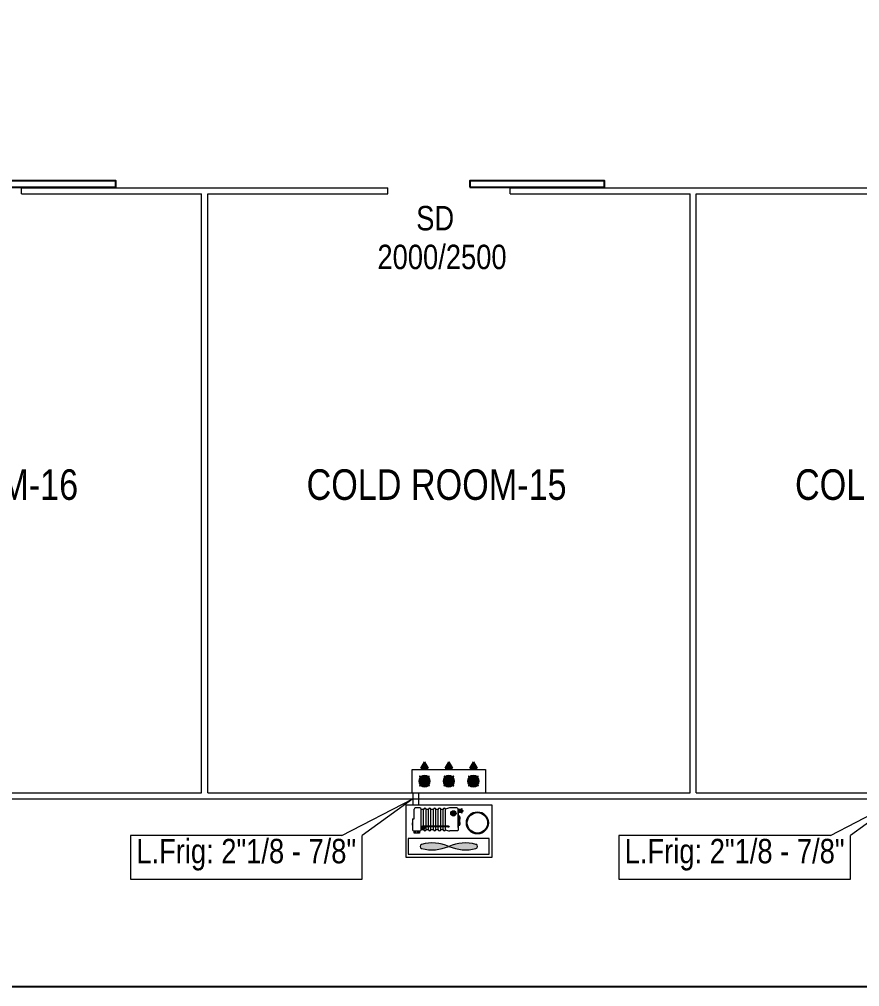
# Model space of a CAD drawing. Header units: millimetres. Extents: x 3417.1 to 3507.1, y 1298.2 to 1329.8.
# Drawn here: x 3453.26 to 3467.01, y 1298.18 to 1314.01 of the extents above; entities that cross this region are included whole.
import ezdxf

# ---------------------------------------------------------------- set-up
doc = ezdxf.new("R2010")
doc.units = ezdxf.units.MM
doc.linetypes.add('JIS_02_0.7', pattern=[1.35, 0.75, -0.6])
for name, color, linetype, lineweight in [('Contour', 7, 'Continuous', 9), ('Froid', 6, 'Continuous', 9), ('P.A.C', 112, 'Continuous', 13)]:
    doc.layers.add(name, color=color, linetype=linetype, lineweight=lineweight)
doc.layers.add('Porte', color=8, linetype='Continuous')
doc.layers.add('Text01', color=42, linetype='Continuous')
doc.styles.get("Standard").update_dxf_attribs({"font": 'arial.ttf'})

# ---------------------------------------------------------------- blocks, each defined once
blk = doc.blocks.new('GTEW')
at = {"layer": 'Froid'}
for points in [[(3459.827, 1301.759), (3459.946, 1301.759), (3459.886, 1301.86)], [(3460.227, 1301.759), (3460.346, 1301.759), (3460.286, 1301.86)], [(3460.627, 1301.759), (3460.746, 1301.759), (3460.686, 1301.86)]]:
    blk.add_hatch(color=256, dxfattribs=at).paths.add_polyline_path(points)
h = blk.add_hatch(color=256, dxfattribs=at)
h.dxf.hatch_style = 1
h.paths.add_polyline_path([(3460.4, 1301), (3460.319, 1301, -0.103921), (3460.316, 1301.017, -1), (3460.403, 1301.017, -0.103921)])
h = blk.add_hatch(color=256, dxfattribs=at)
h.dxf.hatch_style = 1
h.paths.add_polyline_path([(3460.518, 1301.055), (3460.513, 1301.053), (3460.513, 1301.064), (3460.518, 1301.062)])
h.paths.add_polyline_path([(3460.513, 1301.055), (3460.51, 1301.055), (3460.51, 1301.061), (3460.513, 1301.061)])
h.paths.add_polyline_path([(3460.513, 1301.053), (3460.51, 1301.053), (3460.51, 1301.055), (3460.513, 1301.055)])
h.paths.add_polyline_path([(3460.513, 1301.061), (3460.51, 1301.061), (3460.51, 1301.064), (3460.513, 1301.064)])
h = blk.add_hatch(color=256, dxfattribs=at)
h.dxf.hatch_style = 1
h.paths.add_polyline_path([(3459.844, 1300.757), (3459.844, 1300.754), (3459.833, 1300.754), (3459.833, 1300.775, 0.190781)])
h.paths.add_polyline_path([(3459.833, 1300.783), (3459.833, 1300.788, -0.414214), (3459.853, 1300.808), (3459.862, 1300.808, 0.376247)])
h.paths.add_polyline_path([(3459.873, 1300.805, 0.106016), (3459.862, 1300.808), (3459.873, 1300.808)])
h.paths.add_polyline_path([(3459.844, 1300.778), (3459.844, 1300.776, -0.041034), (3459.843, 1300.779, -0.427359), (3459.863, 1300.797, 0.398981)])
h = blk.add_hatch(color=256, dxfattribs=at)
h.dxf.hatch_style = 1
h.paths.add_polyline_path([(3459.873, 1300.754), (3459.849, 1300.754, -0.051406), (3459.844, 1300.757), (3459.844, 1300.776, 0.579239), (3459.873, 1300.765)])
h = blk.add_hatch(color=256, dxfattribs=at)
h.dxf.hatch_style = 1
h.paths.add_polyline_path([(3460.269, 1300.802, -1), (3460.286, 1300.802, -1)])
h = blk.add_hatch(color=256, dxfattribs=at)
h.dxf.hatch_style = 1
h.set_gradient(color1=(255, 0, 255), color2=(173, 173, 173), tint=1, name='SPHERICAL')
h.paths.add_polyline_path([(3460.284, 1300.478, 0.170197), (3460.728, 1300.444, 0.76774), (3460.728, 1300.512, 0.170197)])
h.paths.add_polyline_path([(3459.84, 1300.512, 0.76774), (3459.84, 1300.444, 0.170197), (3460.284, 1300.478, 0.170197)])
at = {"layer": 'Contour'}
for p, q in [((3453.296, 1311.256), (3459.286, 1311.256)), ((3453.296, 1311.156), (3453.296, 1311.256)), ((3459.286, 1311.156), (3459.286, 1311.256)), ((3461.286, 1311.256), (3467.276, 1311.256)), ((3461.286, 1311.156), (3461.286, 1311.256)), ((3453.296, 1311.156), (3456.241, 1311.156)), ((3456.241, 1301.356), (3456.241, 1311.156)), ((3456.341, 1311.156), (3459.286, 1311.156)), ((3456.341, 1301.356), (3456.341, 1311.156)), ((3461.286, 1311.156), (3464.231, 1311.156)), ((3464.231, 1301.356), (3464.231, 1311.156)), ((3464.331, 1311.156), (3467.276, 1311.156)), ((3464.331, 1301.356), (3464.331, 1311.156)), ((3424.281, 1301.256), (3504.281, 1301.256)), ((3448.351, 1301.356), (3456.241, 1301.356)), ((3456.341, 1301.356), (3464.231, 1301.356)), ((3464.331, 1301.356), (3472.221, 1301.356))]:
    blk.add_line(p, q, dxfattribs=at)
at = {"layer": 'Froid'}
for p, q in [((3459.827, 1301.759), (3459.886, 1301.86)), ((3459.886, 1301.86), (3459.946, 1301.759)), ((3460.227, 1301.759), (3460.286, 1301.86)), ((3460.286, 1301.86), (3460.346, 1301.759)), ((3460.627, 1301.759), (3460.686, 1301.86)), ((3460.686, 1301.86), (3460.746, 1301.759)), ((3459.686, 1301.735), (3460.886, 1301.735)), ((3459.686, 1301.356), (3459.686, 1301.735)), ((3459.827, 1301.759), (3459.946, 1301.759)), ((3460.227, 1301.759), (3460.346, 1301.759)), ((3460.627, 1301.759), (3460.746, 1301.759)), ((3460.886, 1301.735), (3460.886, 1301.356)), ((3459.686, 1301.356), (3460.886, 1301.356)), ((3459.787, 1301.356), (3459.787, 1301.154)), ((3459.72, 1300.928), (3459.72, 1301.086)), ((3459.812, 1301.106), (3459.74, 1301.106)), ((3459.832, 1300.75), (3459.832, 1301.086)), ((3459.873, 1300.754), (3459.873, 1301.082)), ((3459.913, 1300.754), (3459.913, 1301.082)), ((3459.953, 1300.754), (3459.953, 1301.082)), ((3459.993, 1300.754), (3459.993, 1301.082)), ((3460.033, 1300.754), (3460.033, 1301.082)), ((3460.072, 1300.754), (3460.072, 1301.082)), ((3460.112, 1300.754), (3460.112, 1301.082)), ((3460.152, 1300.754), (3460.152, 1301.082)), ((3460.192, 1300.754), (3460.192, 1301.082)), ((3460.232, 1301.086), (3460.231, 1301.086)), ((3460.232, 1300.754), (3460.232, 1301.082)), ((3460.51, 1301.064), (3460.513, 1301.064)), ((3460.51, 1301.062), (3460.51, 1301.055)), ((3460.513, 1301.061), (3460.51, 1301.061)), ((3460.513, 1301.064), (3460.513, 1301.053)), ((3460.518, 1301.062), (3460.513, 1301.064)), ((3460.518, 1301.055), (3460.518, 1301.062)), ((3459.691, 1300.928), (3459.691, 1300.75)), ((3459.691, 1300.928), (3459.72, 1300.928)), ((3460.319, 1301), (3460.4, 1301)), ((3460.469, 1300.948), (3460.463, 1300.948)), ((3460.463, 1300.94), (3460.469, 1300.94)), ((3460.469, 1300.934), (3460.463, 1300.934)), ((3460.513, 1301.055), (3460.51, 1301.055)), ((3460.51, 1301.053), (3460.513, 1301.053)), ((3460.513, 1301.053), (3460.518, 1301.055)), ((3459.685, 1300.852), (3459.691, 1300.852)), ((3459.691, 1300.845), (3459.685, 1300.845)), ((3459.685, 1300.838), (3459.691, 1300.838)), ((3460.267, 1300.808), (3459.853, 1300.808)), ((3460.101, 1300.797), (3459.884, 1300.797)), ((3460.266, 1300.797), (3460.116, 1300.797)), ((3460.232, 1300.75), (3460.231, 1300.75)), ((3460.469, 1300.859), (3460.463, 1300.859)), ((3460.463, 1300.852), (3460.466, 1300.852)), ((3460.463, 1300.852), (3460.469, 1300.852)), ((3460.469, 1300.845), (3460.463, 1300.845)), ((3459.711, 1300.73), (3459.812, 1300.73))]:
    blk.add_line(p, q, dxfattribs=at)
at = {"layer": 'Froid', "color": 8}
for p, q in [((3458.536, 1300.657), (3459.695, 1301.256)), ((3459.695, 1301.255), (3458.867, 1300.657)), ((3466.526, 1300.657), (3467.685, 1301.256)), ((3467.685, 1301.255), (3466.857, 1300.657))]:
    blk.add_line(p, q, dxfattribs=at)
at = {"layer": 'Froid', "linetype": 'JIS_02_0.7'}
blk.add_line((3459.695, 1301.356), (3459.695, 1301.154), dxfattribs=at)
at = {"layer": 'Froid', "ltscale": 0.1}
blk.add_lwpolyline([(3459.579, 1300.301), (3460.993, 1300.301), (3460.993, 1301.154), (3459.579, 1301.154)], close=True, dxfattribs=at)
at = {"layer": 'Froid'}
for points in [[(3459.873, 1301.082), (3459.832, 1301.082)], [(3459.953, 1301.082), (3459.913, 1301.082)], [(3460.033, 1301.082), (3459.993, 1301.082)], [(3460.112, 1301.082), (3460.072, 1301.082)], [(3460.192, 1301.082), (3460.152, 1301.082)], [(3460.51, 1301.064), (3460.51, 1301.053)], [(3459.832, 1300.754), (3459.873, 1300.754)], [(3459.913, 1300.754), (3459.953, 1300.754)], [(3459.993, 1300.754), (3460.033, 1300.754)], [(3460.072, 1300.754), (3460.112, 1300.754)], [(3460.152, 1300.754), (3460.192, 1300.754)]]:
    blk.add_lwpolyline(points, dxfattribs=at)
for points in [[(3460.437, 1300.784), (3460.437, 1301.086, 0.414214), (3460.417, 1301.106), (3460.298, 1301.106)], [(3460.437, 1301.052), (3460.437, 1300.75, -0.414214), (3460.417, 1300.73), (3460.298, 1300.73)]]:
    blk.add_lwpolyline(points, format="xyb", dxfattribs=at)
for points in [[(3460.437, 1301.036), (3460.495, 1301.036), (3460.495, 1301.082), (3460.437, 1301.082)], [(3460.495, 1301.025), (3460.502, 1301.025), (3460.502, 1301.092), (3460.495, 1301.092)], [(3460.437, 1300.826), (3460.463, 1300.826), (3460.463, 1300.972), (3460.437, 1300.972)], [(3459.622, 1300.348), (3460.947, 1300.348), (3460.947, 1300.608), (3459.622, 1300.608)], [(3459.719, 1300.73), (3459.807, 1300.73), (3459.807, 1300.692), (3459.719, 1300.692)]]:
    blk.add_lwpolyline(points, close=True, dxfattribs=at)
for points in [[(3460.469, 1300.928), (3460.469, 1300.954, 0.414214), (3460.465, 1300.958), (3460.463, 1300.958), (3460.463, 1300.924), (3460.465, 1300.924, 0.414214)], [(3459.685, 1300.857), (3459.685, 1300.831, 0.414214), (3459.689, 1300.827), (3459.691, 1300.827), (3459.691, 1300.861), (3459.689, 1300.861, 0.414214)], [(3460.469, 1300.839), (3460.469, 1300.866, 0.414214), (3460.465, 1300.87), (3460.463, 1300.87), (3460.463, 1300.835), (3460.465, 1300.835, 0.414214)]]:
    blk.add_lwpolyline(points, format="xyb", close=True, dxfattribs=at)
at = {"layer": 'Froid', "color": 8}
for points in [[(3458.536, 1300.657), (3455.076, 1300.657), (3455.076, 1299.943), (3458.867, 1299.943), (3458.867, 1300.657)], [(3466.526, 1300.657), (3463.066, 1300.657), (3463.066, 1299.943), (3466.857, 1299.943), (3466.857, 1300.657)]]:
    blk.add_lwpolyline(points, dxfattribs=at)
at = {"layer": 'Froid'}
for centre, radius in [((3460.36, 1301.017), 0.0438), ((3460.467, 1301.059), 0.00872), ((3460.467, 1301.059), 0.00701), ((3460.467, 1301.059), 0.00439), ((3460.467, 1301.059), 0.00261), ((3460.753, 1300.863), 0.181), ((3460.753, 1300.863), 0.167), ((3459.862, 1300.779), 0.0285), ((3459.862, 1300.779), 0.0183), ((3460.277, 1300.802), 0.0121), ((3460.277, 1300.802), 0.0087), ((3459.733, 1300.71), 0.00794), ((3459.786, 1300.709), 0.00852)]:
    blk.add_circle(centre, radius, dxfattribs=at)
for centre, radius, start, end in [((3459.74, 1301.086), 0.0199, 90, 180), ((3459.812, 1301.086), 0.0199, 0, 90), ((3459.893, 1301.082), 0.0199, 0, 180), ((3459.973, 1301.082), 0.0199, 0, 180), ((3460.053, 1301.082), 0.0199, 0, 180), ((3460.132, 1301.082), 0.0199, 0, 180), ((3460.212, 1301.082), 0.0199, 0, 180), ((3460.384, 1300.701), 0.414, 101.9747, 111.5456), ((3459.711, 1300.75), 0.0199, 180, 270), ((3459.812, 1300.75), 0.0199, 270, 0), ((3459.853, 1300.788), 0.0199, 90, 180), ((3459.864, 1300.778), 0.0199, 90, 180), ((3459.893, 1300.754), 0.0199, 180, 0), ((3459.973, 1300.754), 0.0199, 180, 0), ((3460.053, 1300.754), 0.0199, 180, 0), ((3460.101, 1300.795), 0.00199, 0, 90), ((3460.132, 1300.754), 0.0199, 180, 0), ((3460.116, 1300.795), 0.00199, 90, 180), ((3460.212, 1300.754), 0.0199, 180, 0), ((3460.384, 1301.134), 0.414, 248.4544, 258.0253), ((3459.849, 1300.478), 0.035, 104.9702, 255.0298), ((3460.014, 1299.861), 0.673, 66.3341, 104.9702), ((3460.014, 1301.094), 0.673, 255.0298, 293.6659), ((3460.555, 1299.861), 0.673, 75.0298, 113.6659), ((3460.555, 1301.094), 0.673, 246.3341, 284.9702), ((3460.719, 1300.478), 0.035, 284.9702, 75.0298)]:
    blk.add_arc(centre, radius, start, end, dxfattribs=at)
at = {"layer": 'P.A.C'}
for p, q in [((3459.87, 1301.556), (3459.808, 1301.617)), ((3459.876, 1301.562), (3459.814, 1301.624)), ((3459.877, 1301.555), (3459.868, 1301.545)), ((3459.877, 1301.536), (3459.868, 1301.545)), ((3459.877, 1301.555), (3459.886, 1301.564)), ((3459.877, 1301.536), (3459.886, 1301.527)), ((3459.895, 1301.555), (3459.886, 1301.564)), ((3459.886, 1301.564), (3459.886, 1301.527)), ((3459.895, 1301.536), (3459.886, 1301.527)), ((3459.895, 1301.555), (3459.905, 1301.545)), ((3459.895, 1301.536), (3459.905, 1301.545)), ((3459.896, 1301.562), (3459.958, 1301.624)), ((3459.903, 1301.556), (3459.964, 1301.617)), ((3460.27, 1301.556), (3460.208, 1301.617)), ((3460.276, 1301.562), (3460.214, 1301.624)), ((3460.277, 1301.555), (3460.268, 1301.545)), ((3460.277, 1301.536), (3460.268, 1301.545)), ((3460.277, 1301.555), (3460.286, 1301.564)), ((3460.277, 1301.536), (3460.286, 1301.527)), ((3460.295, 1301.555), (3460.286, 1301.564)), ((3460.286, 1301.564), (3460.286, 1301.527)), ((3460.295, 1301.536), (3460.286, 1301.527)), ((3460.295, 1301.555), (3460.305, 1301.545)), ((3460.295, 1301.536), (3460.305, 1301.545)), ((3460.296, 1301.562), (3460.358, 1301.624)), ((3460.303, 1301.556), (3460.364, 1301.617)), ((3460.67, 1301.556), (3460.608, 1301.617)), ((3460.676, 1301.562), (3460.614, 1301.624)), ((3460.677, 1301.555), (3460.668, 1301.545)), ((3460.677, 1301.536), (3460.668, 1301.545)), ((3460.677, 1301.555), (3460.686, 1301.564)), ((3460.677, 1301.536), (3460.686, 1301.527)), ((3460.695, 1301.555), (3460.686, 1301.564)), ((3460.686, 1301.564), (3460.686, 1301.527)), ((3460.695, 1301.536), (3460.686, 1301.527)), ((3460.695, 1301.555), (3460.705, 1301.545)), ((3460.695, 1301.536), (3460.705, 1301.545)), ((3460.696, 1301.562), (3460.758, 1301.624)), ((3460.703, 1301.556), (3460.764, 1301.617)), ((3459.87, 1301.535), (3459.808, 1301.473)), ((3459.876, 1301.529), (3459.814, 1301.467)), ((3459.896, 1301.529), (3459.958, 1301.467)), ((3459.903, 1301.535), (3459.964, 1301.473)), ((3460.27, 1301.535), (3460.208, 1301.473)), ((3460.276, 1301.529), (3460.214, 1301.467)), ((3460.296, 1301.529), (3460.358, 1301.467)), ((3460.303, 1301.535), (3460.364, 1301.473)), ((3460.67, 1301.535), (3460.608, 1301.473)), ((3460.676, 1301.529), (3460.614, 1301.467)), ((3460.696, 1301.529), (3460.758, 1301.467)), ((3460.703, 1301.535), (3460.764, 1301.473))]:
    blk.add_line(p, q, dxfattribs=at)
for centre, radius in [((3459.811, 1301.621), 0.00189), ((3459.886, 1301.545), 0.0194), ((3459.961, 1301.621), 0.00189), ((3460.211, 1301.621), 0.00189), ((3460.286, 1301.545), 0.0194), ((3460.361, 1301.621), 0.00189), ((3460.611, 1301.621), 0.00189), ((3460.686, 1301.545), 0.0194), ((3460.761, 1301.621), 0.00189), ((3459.811, 1301.47), 0.00189), ((3459.961, 1301.47), 0.00189), ((3460.211, 1301.47), 0.00189), ((3460.361, 1301.47), 0.00189), ((3460.611, 1301.47), 0.00189), ((3460.761, 1301.47), 0.00189)]:
    blk.add_circle(centre, radius, dxfattribs=at)
at = {"layer": 'P.A.C', "color": 6}
for centre, radius, start, end in [((3459.886, 1301.545), 0.0939, 137.6609, 222.3391), ((3459.886, 1301.545), 0.0877, 137.8494, 222.1506), ((3459.886, 1301.545), 0.0815, 138.0668, 221.9332), ((3459.886, 1301.545), 0.0753, 138.32, 221.68), ((3459.886, 1301.545), 0.0691, 138.6189, 221.3811), ((3459.886, 1301.545), 0.0939, 47.6609, 132.3391), ((3459.886, 1301.545), 0.0629, 138.9769, 221.0231), ((3459.886, 1301.545), 0.0877, 47.8494, 132.1506), ((3459.886, 1301.545), 0.0567, 139.4136, 220.5864), ((3459.886, 1301.545), 0.0815, 48.0668, 131.9332), ((3459.886, 1301.545), 0.0753, 48.32, 131.68), ((3459.886, 1301.545), 0.0505, 139.9582, 220.0418), ((3459.886, 1301.545), 0.0691, 48.6189, 131.3811), ((3459.886, 1301.545), 0.0442, 140.6565, 219.3435), ((3459.886, 1301.545), 0.0629, 48.9769, 131.0231), ((3459.886, 1301.545), 0.038, 141.584, 218.416), ((3459.886, 1301.545), 0.0567, 49.4136, 130.5864), ((3459.886, 1301.545), 0.0505, 49.9582, 130.0418), ((3459.886, 1301.545), 0.0318, 142.8767, 217.1233), ((3459.886, 1301.545), 0.0442, 50.6565, 129.3435), ((3459.886, 1301.545), 0.038, 51.584, 128.416), ((3459.886, 1301.545), 0.0318, 52.8767, 127.1233), ((3459.886, 1301.545), 0.0318, 322.8767, 37.1233), ((3459.886, 1301.545), 0.038, 321.584, 38.416), ((3459.886, 1301.545), 0.0442, 320.6565, 39.3435), ((3459.886, 1301.545), 0.0505, 319.9582, 40.0418), ((3459.886, 1301.545), 0.0567, 319.4136, 40.5864), ((3459.886, 1301.545), 0.0629, 318.9769, 41.0231), ((3459.886, 1301.545), 0.0691, 318.6189, 41.3811), ((3459.886, 1301.545), 0.0753, 318.32, 41.68), ((3459.886, 1301.545), 0.0815, 318.0668, 41.9332), ((3459.886, 1301.545), 0.0877, 317.8494, 42.1506), ((3459.886, 1301.545), 0.0939, 317.6609, 42.3391), ((3460.286, 1301.545), 0.0939, 137.6609, 222.3391), ((3460.286, 1301.545), 0.0877, 137.8494, 222.1506), ((3460.286, 1301.545), 0.0815, 138.0668, 221.9332), ((3460.286, 1301.545), 0.0753, 138.32, 221.68), ((3460.286, 1301.545), 0.0691, 138.6189, 221.3811), ((3460.286, 1301.545), 0.0939, 47.6609, 132.3391), ((3460.286, 1301.545), 0.0629, 138.9769, 221.0231), ((3460.286, 1301.545), 0.0877, 47.8494, 132.1506), ((3460.286, 1301.545), 0.0567, 139.4136, 220.5864), ((3460.286, 1301.545), 0.0815, 48.0668, 131.9332), ((3460.286, 1301.545), 0.0753, 48.32, 131.68), ((3460.286, 1301.545), 0.0505, 139.9582, 220.0418), ((3460.286, 1301.545), 0.0691, 48.6189, 131.3811), ((3460.286, 1301.545), 0.0442, 140.6565, 219.3435), ((3460.286, 1301.545), 0.0629, 48.9769, 131.0231), ((3460.286, 1301.545), 0.038, 141.584, 218.416), ((3460.286, 1301.545), 0.0567, 49.4136, 130.5864), ((3460.286, 1301.545), 0.0505, 49.9582, 130.0418), ((3460.286, 1301.545), 0.0318, 142.8767, 217.1233), ((3460.286, 1301.545), 0.0442, 50.6565, 129.3435), ((3460.286, 1301.545), 0.038, 51.584, 128.416), ((3460.286, 1301.545), 0.0318, 52.8767, 127.1233), ((3460.286, 1301.545), 0.0318, 322.8767, 37.1233), ((3460.286, 1301.545), 0.038, 321.584, 38.416), ((3460.286, 1301.545), 0.0442, 320.6565, 39.3435), ((3460.286, 1301.545), 0.0505, 319.9582, 40.0418), ((3460.286, 1301.545), 0.0567, 319.4136, 40.5864), ((3460.286, 1301.545), 0.0629, 318.9769, 41.0231), ((3460.286, 1301.545), 0.0691, 318.6189, 41.3811), ((3460.286, 1301.545), 0.0753, 318.32, 41.68), ((3460.286, 1301.545), 0.0815, 318.0668, 41.9332), ((3460.286, 1301.545), 0.0877, 317.8494, 42.1506), ((3460.286, 1301.545), 0.0939, 317.6609, 42.3391), ((3460.686, 1301.545), 0.0939, 137.6609, 222.3391), ((3460.686, 1301.545), 0.0877, 137.8494, 222.1506), ((3460.686, 1301.545), 0.0815, 138.0668, 221.9332), ((3460.686, 1301.545), 0.0753, 138.32, 221.68), ((3460.686, 1301.545), 0.0691, 138.6189, 221.3811), ((3460.686, 1301.545), 0.0939, 47.6609, 132.3391), ((3460.686, 1301.545), 0.0629, 138.9769, 221.0231), ((3460.686, 1301.545), 0.0877, 47.8494, 132.1506), ((3460.686, 1301.545), 0.0567, 139.4136, 220.5864), ((3460.686, 1301.545), 0.0815, 48.0668, 131.9332), ((3460.686, 1301.545), 0.0753, 48.32, 131.68), ((3460.686, 1301.545), 0.0505, 139.9582, 220.0418), ((3460.686, 1301.545), 0.0691, 48.6189, 131.3811), ((3460.686, 1301.545), 0.0442, 140.6565, 219.3435), ((3460.686, 1301.545), 0.0629, 48.9769, 131.0231), ((3460.686, 1301.545), 0.038, 141.584, 218.416), ((3460.686, 1301.545), 0.0567, 49.4136, 130.5864), ((3460.686, 1301.545), 0.0505, 49.9582, 130.0418), ((3460.686, 1301.545), 0.0318, 142.8767, 217.1233), ((3460.686, 1301.545), 0.0442, 50.6565, 129.3435), ((3460.686, 1301.545), 0.038, 51.584, 128.416), ((3460.686, 1301.545), 0.0318, 52.8767, 127.1233), ((3460.686, 1301.545), 0.0318, 322.8767, 37.1233), ((3460.686, 1301.545), 0.038, 321.584, 38.416), ((3460.686, 1301.545), 0.0442, 320.6565, 39.3435), ((3460.686, 1301.545), 0.0505, 319.9582, 40.0418), ((3460.686, 1301.545), 0.0567, 319.4136, 40.5864), ((3460.686, 1301.545), 0.0629, 318.9769, 41.0231), ((3460.686, 1301.545), 0.0691, 318.6189, 41.3811), ((3460.686, 1301.545), 0.0753, 318.32, 41.68), ((3460.686, 1301.545), 0.0815, 318.0668, 41.9332), ((3460.686, 1301.545), 0.0877, 317.8494, 42.1506), ((3460.686, 1301.545), 0.0939, 317.6609, 42.3391), ((3459.886, 1301.545), 0.0939, 227.6609, 312.3391), ((3459.886, 1301.545), 0.0877, 227.8494, 312.1506), ((3459.886, 1301.545), 0.0815, 228.0668, 311.9332), ((3459.886, 1301.545), 0.0753, 228.32, 311.68), ((3459.886, 1301.545), 0.0691, 228.6189, 311.3811), ((3459.886, 1301.545), 0.0629, 228.9769, 311.0231), ((3459.886, 1301.545), 0.0567, 229.4136, 310.5864), ((3459.886, 1301.545), 0.0505, 229.9582, 310.0418), ((3459.886, 1301.545), 0.0442, 230.6565, 309.3435), ((3459.886, 1301.545), 0.038, 231.584, 308.416), ((3459.886, 1301.545), 0.0318, 232.8767, 307.1233), ((3460.286, 1301.545), 0.0939, 227.6609, 312.3391), ((3460.286, 1301.545), 0.0877, 227.8494, 312.1506), ((3460.286, 1301.545), 0.0815, 228.0668, 311.9332), ((3460.286, 1301.545), 0.0753, 228.32, 311.68), ((3460.286, 1301.545), 0.0691, 228.6189, 311.3811), ((3460.286, 1301.545), 0.0629, 228.9769, 311.0231), ((3460.286, 1301.545), 0.0567, 229.4136, 310.5864), ((3460.286, 1301.545), 0.0505, 229.9582, 310.0418), ((3460.286, 1301.545), 0.0442, 230.6565, 309.3435), ((3460.286, 1301.545), 0.038, 231.584, 308.416), ((3460.286, 1301.545), 0.0318, 232.8767, 307.1233), ((3460.686, 1301.545), 0.0939, 227.6609, 312.3391), ((3460.686, 1301.545), 0.0877, 227.8494, 312.1506), ((3460.686, 1301.545), 0.0815, 228.0668, 311.9332), ((3460.686, 1301.545), 0.0753, 228.32, 311.68), ((3460.686, 1301.545), 0.0691, 228.6189, 311.3811), ((3460.686, 1301.545), 0.0629, 228.9769, 311.0231), ((3460.686, 1301.545), 0.0567, 229.4136, 310.5864), ((3460.686, 1301.545), 0.0505, 229.9582, 310.0418), ((3460.686, 1301.545), 0.0442, 230.6565, 309.3435), ((3460.686, 1301.545), 0.038, 231.584, 308.416), ((3460.686, 1301.545), 0.0318, 232.8767, 307.1233)]:
    blk.add_arc(centre, radius, start, end, dxfattribs=at)
at = {"layer": 'P.A.C'}
for centre, start, end in [((3459.811, 1301.621), 45, 225), ((3459.961, 1301.621), 315, 135), ((3460.211, 1301.621), 45, 225), ((3460.361, 1301.621), 315, 135), ((3460.611, 1301.621), 45, 225), ((3460.761, 1301.621), 315, 135), ((3459.811, 1301.47), 135, 315), ((3459.961, 1301.47), 225, 45), ((3460.211, 1301.47), 135, 315), ((3460.361, 1301.47), 225, 45), ((3460.611, 1301.47), 135, 315), ((3460.761, 1301.47), 225, 45)]:
    blk.add_arc(centre, 0.00436, start, end, dxfattribs=at)
at = {"layer": 'Porte'}
for points in [[(3452.639, 1311.266), (3454.839, 1311.266), (3454.839, 1311.366), (3452.639, 1311.366)], [(3460.629, 1311.266), (3462.829, 1311.266), (3462.829, 1311.366), (3460.629, 1311.366)]]:
    blk.add_lwpolyline(points, close=True, dxfattribs=at)
at = {"layer": 'Froid', "width": 0.8}
for p in [(3455.172, 1300.201), (3463.162, 1300.201)]:
    blk.add_text('L.Frig: 2"1/8 - 7/8"', height=0.4, dxfattribs=at).set_placement(p)
at = {"layer": 'Text01', "width": 0.8}
for s, height, p in [('SD', 0.4, (3459.751, 1310.557)), ('2000/2500', 0.4, (3459.117, 1309.923)), ('COLD ROOM-16', 0.5, (3449.968, 1306.148)), ('COLD ROOM-15', 0.5, (3457.958, 1306.148)), ('COLD ROOM-14', 0.5, (3465.948, 1306.148))]:
    blk.add_text(s, height=height, dxfattribs=at).set_placement(p)

msp = doc.modelspace()

# ---------------------------------------------------------------- linework, layer by layer
at = {"color": 8}
msp.add_lwpolyline([(3417.062, 1329.838), (3507.106, 1329.838), (3507.106, 1298.182), (3417.062, 1298.182)], close=True, dxfattribs=at)

# ---------------------------------------------------------------- block references
at = {"layer": 'Froid'}
msp.add_blockref('GTEW', (0, 0), dxfattribs=at)

doc.saveas('drawing.dxf')
